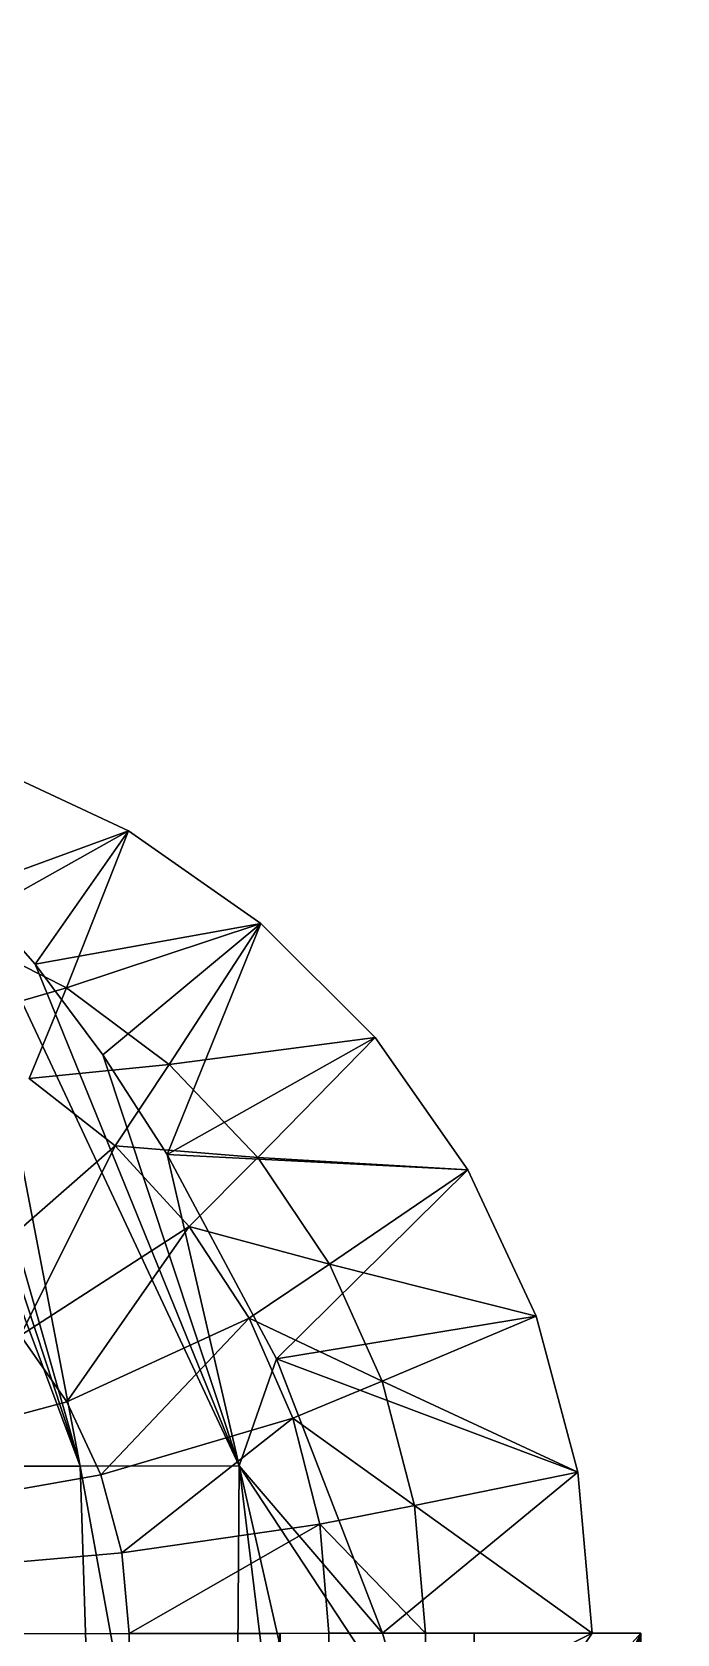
# Model space of a CAD drawing. Header units: inches. Extents: x 0 to 46333, y 12439 to 30520.
# Drawn here: x 16311.7 to 16338.2, y 16786 to 16851.8 of the extents above; entities that cross this region are included whole.
import ezdxf

# ---------------------------------------------------------------- set-up
doc = ezdxf.new("R2010")
doc.units = ezdxf.units.IN
doc.header["$MEASUREMENT"] = 0
doc.layers.add('DLX_FL1_LUM', color=7, linetype='Continuous', true_color=0xffd400)
doc.layers.add('DOOR', color=2, linetype='Continuous', lineweight=0)
doc.layers.add('v.p', color=7, linetype='Continuous')

# ---------------------------------------------------------------- blocks, each defined once
blk = doc.blocks.new('first floor civil')
at = {"layer": 'DOOR', "color": 9}
blk.add_arc((598596.828, 123266.195), 900, 270, 0, dxfattribs=at)

msp = doc.modelspace()

# ---------------------------------------------------------------- linework, layer by layer
at = {"layer": 'DLX_FL1_LUM'}
for points in [[(16302.873, 16821.701, 0), (16313.695, 16792.855, 0)], [(16313.695, 16792.855, 0), (16302.873, 16821.701, 0)], [(16315.682, 16818.962, 0), (16309.663, 16821.764, 0)], [(16309.663, 16821.764, 0), (16315.682, 16818.962, 0)], [(16304.54, 16820.61, 0), (16313.695, 16792.855, 0)], [(16313.695, 16792.855, 0), (16304.54, 16820.61, 0)], [(16313.695, 16792.855, 0), (16306.115, 16819.391, 0)], [(16306.115, 16819.391, 0), (16313.695, 16792.855, 0)], [(16315.682, 16818.962, 0), (16308.421, 16814.897, 0)], [(16308.421, 16814.897, 0), (16315.682, 16818.962, 0)], [(16315.682, 16818.962, 0), (16309.107, 16816.564, 0)], [(16309.107, 16816.564, 0), (16315.682, 16818.962, 0)], [(16311.835, 16813.478, 0), (16315.682, 16818.962, 0)], [(16315.682, 16818.962, 0), (16311.835, 16813.478, 0)], [(16315.682, 16818.962, 0), (16313.124, 16812.504, 0)], [(16313.124, 16812.504, 0), (16315.682, 16818.962, 0)], [(16321.123, 16815.156, 0), (16315.682, 16818.962, 0)], [(16315.682, 16818.962, 0), (16321.123, 16815.156, 0)], [(16311.835, 16813.478, 0), (16309.107, 16816.564, 0)], [(16309.107, 16816.564, 0), (16313.695, 16792.855, 0)], [(16313.695, 16792.855, 0), (16309.107, 16816.564, 0)], [(16309.107, 16816.564, 0), (16320.234, 16792.859, 0)], [(16320.234, 16792.859, 0), (16309.107, 16816.564, 0)], [(16309.107, 16816.564, 0), (16311.835, 16813.478, 0)], [(16313.124, 16812.504, 0), (16308.421, 16814.897, 0)], [(16308.421, 16814.897, 0), (16313.124, 16812.504, 0)], [(16321.123, 16815.156, 0), (16311.835, 16813.478, 0)], [(16311.835, 16813.478, 0), (16321.123, 16815.156, 0)], [(16321.123, 16815.156, 0), (16313.124, 16812.504, 0)], [(16313.124, 16812.504, 0), (16321.123, 16815.156, 0)], [(16314.623, 16809.75, 0), (16321.123, 16815.156, 0)], [(16321.123, 16815.156, 0), (16314.623, 16809.75, 0)], [(16317.27, 16805.661, 0), (16321.123, 16815.156, 0)], [(16321.123, 16815.156, 0), (16317.27, 16805.661, 0)], [(16321.123, 16815.156, 0), (16317.356, 16809.353, 0)], [(16317.356, 16809.353, 0), (16321.123, 16815.156, 0)], [(16325.82, 16810.464, 0), (16321.123, 16815.156, 0)], [(16321.123, 16815.156, 0), (16325.82, 16810.464, 0)], [(16314.623, 16809.75, 0), (16311.835, 16813.478, 0)], [(16311.835, 16813.478, 0), (16320.234, 16792.859, 0)], [(16320.234, 16792.859, 0), (16311.835, 16813.478, 0)], [(16311.835, 16813.478, 0), (16314.623, 16809.75, 0)], [(16307.635, 16810.922, 0), (16313.124, 16812.504, 0)], [(16313.124, 16812.504, 0), (16307.635, 16810.922, 0)], [(16313.124, 16812.504, 0), (16311.589, 16808.778, 0)], [(16311.589, 16808.778, 0), (16313.124, 16812.504, 0)], [(16317.356, 16809.353, 0), (16313.124, 16812.504, 0)], [(16313.124, 16812.504, 0), (16317.356, 16809.353, 0)], [(16325.82, 16810.464, 0), (16317.27, 16805.661, 0)], [(16317.27, 16805.661, 0), (16325.82, 16810.464, 0)], [(16325.82, 16810.464, 0), (16317.356, 16809.353, 0)], [(16317.356, 16809.353, 0), (16325.82, 16810.464, 0)], [(16325.82, 16810.464, 0), (16320.997, 16805.534, 0)], [(16320.997, 16805.534, 0), (16325.82, 16810.464, 0)], [(16329.632, 16805.028, 0), (16325.82, 16810.464, 0)], [(16325.82, 16810.464, 0), (16329.632, 16805.028, 0)], [(16317.27, 16805.661, 0), (16314.623, 16809.75, 0)], [(16314.623, 16809.75, 0), (16320.234, 16792.859, 0)], [(16320.234, 16792.859, 0), (16314.623, 16809.75, 0)], [(16314.623, 16809.75, 0), (16317.27, 16805.661, 0)], [(16311.589, 16808.778, 0), (16317.356, 16809.353, 0)], [(16317.356, 16809.353, 0), (16311.589, 16808.778, 0)], [(16317.356, 16809.353, 0), (16315.135, 16806.013, 0)], [(16315.135, 16806.013, 0), (16317.356, 16809.353, 0)], [(16320.997, 16805.534, 0), (16317.356, 16809.353, 0)], [(16317.356, 16809.353, 0), (16320.997, 16805.534, 0)], [(16311.589, 16808.778, 0), (16315.135, 16806.013, 0)], [(16315.135, 16806.013, 0), (16311.589, 16808.778, 0)], [(16315.135, 16806.013, 0), (16308.889, 16800.561, 0)], [(16308.889, 16800.561, 0), (16315.135, 16806.013, 0)], [(16315.135, 16806.013, 0), (16311.239, 16798.215, 0)], [(16311.239, 16798.215, 0), (16315.135, 16806.013, 0)], [(16315.135, 16806.013, 0), (16320.997, 16805.534, 0)], [(16320.997, 16805.534, 0), (16315.135, 16806.013, 0)], [(16315.135, 16806.013, 0), (16318.179, 16802.703, 0)], [(16318.179, 16802.703, 0), (16315.135, 16806.013, 0)], [(16329.632, 16805.028, 0), (16317.27, 16805.661, 0)], [(16317.27, 16805.661, 0), (16329.632, 16805.028, 0)], [(16321.761, 16797.255, 0), (16317.27, 16805.661, 0)], [(16320.234, 16792.859, 0), (16317.27, 16805.661, 0)], [(16317.27, 16805.661, 0), (16321.761, 16797.255, 0)], [(16317.27, 16805.661, 0), (16320.234, 16792.859, 0)], [(16320.997, 16805.534, 0), (16318.179, 16802.703, 0)], [(16318.179, 16802.703, 0), (16320.997, 16805.534, 0)], [(16323.945, 16801.157, 0), (16320.997, 16805.534, 0)], [(16320.997, 16805.534, 0), (16323.945, 16801.157, 0)], [(16329.632, 16805.028, 0), (16320.997, 16805.534, 0)], [(16320.997, 16805.534, 0), (16329.632, 16805.028, 0)], [(16321.761, 16797.255, 0), (16329.632, 16805.028, 0)], [(16329.632, 16805.028, 0), (16321.761, 16797.255, 0)], [(16329.632, 16805.028, 0), (16323.945, 16801.157, 0)], [(16323.945, 16801.157, 0), (16329.632, 16805.028, 0)], [(16332.441, 16799.012, 0), (16329.632, 16805.028, 0)], [(16329.632, 16805.028, 0), (16332.441, 16799.012, 0)], [(16318.179, 16802.703, 0), (16311.239, 16798.215, 0)], [(16311.239, 16798.215, 0), (16318.179, 16802.703, 0)], [(16318.179, 16802.703, 0), (16313.143, 16795.496, 0)], [(16313.143, 16795.496, 0), (16318.179, 16802.703, 0)], [(16318.179, 16802.703, 0), (16323.945, 16801.157, 0)], [(16323.945, 16801.157, 0), (16318.179, 16802.703, 0)], [(16318.179, 16802.703, 0), (16320.637, 16798.938, 0)], [(16320.637, 16798.938, 0), (16318.179, 16802.703, 0)], [(16323.945, 16801.157, 0), (16320.637, 16798.938, 0)], [(16320.637, 16798.938, 0), (16323.945, 16801.157, 0)], [(16326.112, 16796.347, 0), (16323.945, 16801.157, 0)], [(16332.441, 16799.012, 0), (16323.945, 16801.157, 0)], [(16323.945, 16801.157, 0), (16326.112, 16796.347, 0)], [(16323.945, 16801.157, 0), (16332.441, 16799.012, 0)], [(16320.637, 16798.938, 0), (16313.143, 16795.496, 0)], [(16313.143, 16795.496, 0), (16320.637, 16798.938, 0)], [(16320.637, 16798.938, 0), (16314.548, 16792.488, 0)], [(16314.548, 16792.488, 0), (16320.637, 16798.938, 0)], [(16320.637, 16798.938, 0), (16326.112, 16796.347, 0)], [(16326.112, 16796.347, 0), (16320.637, 16798.938, 0)], [(16320.637, 16798.938, 0), (16322.442, 16794.82, 0)], [(16322.442, 16794.82, 0), (16320.637, 16798.938, 0)], [(16332.441, 16799.012, 0), (16321.761, 16797.255, 0)], [(16321.761, 16797.255, 0), (16332.441, 16799.012, 0)], [(16332.441, 16799.012, 0), (16326.112, 16796.347, 0)], [(16326.112, 16796.347, 0), (16332.441, 16799.012, 0)], [(16334.163, 16792.6, 0), (16332.441, 16799.012, 0)], [(16332.441, 16799.012, 0), (16334.163, 16792.6, 0)], [(16311.239, 16798.215, 0), (16313.143, 16795.496, 0)], [(16313.143, 16795.496, 0), (16311.239, 16798.215, 0)], [(16321.761, 16797.255, 0), (16320.234, 16792.859, 0)], [(16320.234, 16792.859, 0), (16321.761, 16797.255, 0)], [(16334.163, 16792.6, 0), (16321.761, 16797.255, 0)], [(16321.761, 16797.255, 0), (16334.163, 16792.6, 0)], [(16326.13, 16785.981, 0), (16321.761, 16797.255, 0)], [(16321.761, 16797.255, 0), (16326.13, 16785.981, 0)], [(16326.112, 16796.347, 0), (16322.442, 16794.82, 0)], [(16322.442, 16794.82, 0), (16326.112, 16796.347, 0)], [(16327.439, 16791.24, 0), (16326.112, 16796.347, 0)], [(16334.163, 16792.6, 0), (16326.112, 16796.347, 0)], [(16326.112, 16796.347, 0), (16327.439, 16791.24, 0)], [(16326.112, 16796.347, 0), (16334.163, 16792.6, 0)], [(16277.612, 16785.956, 0), (16313.143, 16795.496, 0)], [(16313.143, 16795.496, 0), (16277.612, 16785.956, 0)], [(16313.143, 16795.496, 0), (16314.548, 16792.488, 0)], [(16314.548, 16792.488, 0), (16313.143, 16795.496, 0)], [(16322.442, 16794.82, 0), (16314.548, 16792.488, 0)], [(16314.548, 16792.488, 0), (16322.442, 16794.82, 0)], [(16322.442, 16794.82, 0), (16315.408, 16789.283, 0)], [(16315.408, 16789.283, 0), (16322.442, 16794.82, 0)], [(16322.442, 16794.82, 0), (16327.439, 16791.24, 0)], [(16322.442, 16794.82, 0), (16323.547, 16790.462, 0)], [(16327.439, 16791.24, 0), (16322.442, 16794.82, 0)], [(16323.547, 16790.462, 0), (16322.442, 16794.82, 0)], [(16277.612, 16785.956, 0), (16314.548, 16792.488, 0)], [(16314.548, 16792.488, 0), (16277.612, 16785.956, 0)], [(16313.695, 16792.855, 0), (16305.586, 16792.851, 0)], [(16305.586, 16792.851, 0), (16313.695, 16792.855, 0)], [(16320.234, 16792.859, 0), (16313.695, 16792.855, 0)], [(16313.695, 16792.855, 0), (16320.234, 16792.859, 0)], [(16314.802, 16758.235, 0), (16313.695, 16792.855, 0)], [(16313.695, 16792.855, 0), (16319.985, 16758.237, 0)], [(16313.695, 16792.855, 0), (16314.802, 16758.235, 0)], [(16319.985, 16758.237, 0), (16313.695, 16792.855, 0)], [(16314.548, 16792.488, 0), (16315.408, 16789.283, 0)], [(16315.408, 16789.283, 0), (16314.548, 16792.488, 0)], [(16319.985, 16758.237, 0), (16320.234, 16792.859, 0)], [(16320.234, 16792.859, 0), (16319.985, 16758.237, 0)], [(16328.099, 16758.242, 0), (16320.234, 16792.859, 0)], [(16320.234, 16792.859, 0), (16327.239, 16782.22, 0)], [(16320.234, 16792.859, 0), (16324.463, 16758.24, 0)], [(16320.234, 16792.859, 0), (16328.099, 16758.242, 0)], [(16324.463, 16758.24, 0), (16320.234, 16792.859, 0)], [(16326.13, 16785.981, 0), (16320.234, 16792.859, 0)], [(16327.239, 16782.22, 0), (16320.234, 16792.859, 0)], [(16320.234, 16792.859, 0), (16326.13, 16785.981, 0)], [(16326.13, 16785.981, 0), (16334.163, 16792.6, 0)], [(16334.163, 16792.6, 0), (16326.13, 16785.981, 0)], [(16334.163, 16792.6, 0), (16327.439, 16791.24, 0)], [(16327.439, 16791.24, 0), (16334.163, 16792.6, 0)], [(16334.744, 16785.986, 0), (16334.163, 16792.6, 0)], [(16334.163, 16792.6, 0), (16334.744, 16785.986, 0)], [(16327.439, 16791.24, 0), (16323.547, 16790.462, 0)], [(16323.547, 16790.462, 0), (16327.439, 16791.24, 0)], [(16327.889, 16785.982, 0), (16327.439, 16791.24, 0)], [(16327.439, 16791.24, 0), (16327.889, 16785.982, 0)], [(16334.744, 16785.986, 0), (16327.439, 16791.24, 0)], [(16327.439, 16791.24, 0), (16334.744, 16785.986, 0)], [(16323.547, 16790.462, 0), (16315.408, 16789.283, 0)], [(16315.408, 16789.283, 0), (16323.547, 16790.462, 0)], [(16323.547, 16790.462, 0), (16315.701, 16785.976, 0)], [(16315.701, 16785.976, 0), (16323.547, 16790.462, 0)], [(16323.547, 16790.462, 0), (16327.889, 16785.982, 0)], [(16327.889, 16785.982, 0), (16323.547, 16790.462, 0)], [(16323.547, 16790.462, 0), (16323.92, 16785.98, 0)], [(16323.92, 16785.98, 0), (16323.547, 16790.462, 0)], [(16277.612, 16785.956, 0), (16315.408, 16789.283, 0)], [(16315.408, 16789.283, 0), (16277.612, 16785.956, 0)], [(16315.408, 16789.283, 0), (16315.701, 16785.976, 0)], [(16315.701, 16785.976, 0), (16315.408, 16789.283, 0)], [(16315.701, 16785.976, 0), (16277.612, 16785.956, 0)], [(16277.612, 16785.956, 0), (16315.701, 16785.976, 0)], [(16323.92, 16785.98, 0), (16315.701, 16785.976, 0)], [(16315.701, 16785.976, 0), (16323.92, 16785.98, 0)], [(16321.916, 16785.979, 0), (16315.701, 16785.976, 0)], [(16315.701, 16785.976, 0), (16321.916, 16785.979, 0)], [(16315.701, 16785.976, 0), (16315.718, 16752.899, 0)], [(16315.718, 16752.899, 0), (16315.701, 16785.976, 0)], [(16321.916, 16785.979, 0), (16315.718, 16752.899, 0)], [(16315.718, 16752.899, 0), (16321.916, 16785.979, 0)], [(16317.796, 16713.809, 0), (16321.916, 16785.979, 0)], [(16321.916, 16785.979, 0), (16317.796, 16713.809, 0)], [(16321.916, 16785.979, 0), (16318.012, 16308.868, 0)], [(16318.012, 16308.868, 0), (16321.916, 16785.979, 0)], [(16321.916, 16785.979, 0), (16323.92, 16785.98, 0)], [(16323.92, 16785.98, 0), (16321.916, 16785.979, 0)], [(16322.226, 16206.633, 0), (16321.916, 16785.979, 0)], [(16321.916, 16785.979, 0), (16322.226, 16206.633, 0)], [(16322.226, 16206.633, 0), (16323.92, 16785.98, 0)], [(16323.92, 16785.98, 0), (16322.226, 16206.633, 0)], [(16327.889, 16785.982, 0), (16323.92, 16785.98, 0)], [(16323.92, 16785.98, 0), (16327.889, 16785.982, 0)], [(16323.92, 16785.98, 0), (16328.198, 16206.636, 0)], [(16324.229, 16206.634, 0), (16323.92, 16785.98, 0)], [(16328.198, 16206.636, 0), (16323.92, 16785.98, 0)], [(16323.92, 16785.98, 0), (16324.229, 16206.634, 0)], [(16334.744, 16785.986, 0), (16326.13, 16785.981, 0)], [(16326.13, 16785.981, 0), (16334.744, 16785.986, 0)], [(16327.239, 16782.22, 0), (16326.13, 16785.981, 0)], [(16326.13, 16785.981, 0), (16327.239, 16782.22, 0)], [(16334.744, 16785.986, 0), (16327.239, 16782.22, 0)], [(16327.239, 16782.22, 0), (16334.744, 16785.986, 0)], [(16334.744, 16785.986, 0), (16327.889, 16785.982, 0)], [(16327.889, 16785.982, 0), (16334.744, 16785.986, 0)], [(16327.889, 16785.982, 0), (16329.892, 16785.983, 0)], [(16329.892, 16785.983, 0), (16327.889, 16785.982, 0)], [(16327.889, 16785.982, 0), (16328.198, 16206.636, 0)], [(16328.198, 16206.636, 0), (16327.889, 16785.982, 0)], [(16329.892, 16785.983, 0), (16328.198, 16206.636, 0)], [(16328.198, 16206.636, 0), (16329.892, 16785.983, 0)], [(16336.75, 16785.987, 0), (16328.55, 16776.852, 0)], [(16328.55, 16776.852, 0), (16336.75, 16785.987, 0)], [(16328.55, 16776.852, 0), (16334.744, 16785.986, 0)], [(16334.744, 16785.986, 0), (16328.55, 16776.852, 0)], [(16329.563, 16771.418, 0), (16336.75, 16785.987, 0)], [(16336.75, 16785.987, 0), (16329.563, 16771.418, 0)], [(16336.75, 16785.987, 0), (16329.892, 16785.983, 0)], [(16329.892, 16785.983, 0), (16336.75, 16785.987, 0)], [(16329.892, 16785.983, 0), (16334.744, 16785.986, 0)], [(16334.744, 16785.986, 0), (16329.892, 16785.983, 0)], [(16329.892, 16785.983, 0), (16330.202, 16206.637, 0)], [(16330.202, 16206.637, 0), (16329.892, 16785.983, 0)], [(16336.75, 16785.987, 0), (16330.202, 16206.637, 0)], [(16330.202, 16206.637, 0), (16336.75, 16785.987, 0)], [(16330.276, 16765.991, 0), (16336.75, 16785.987, 0)], [(16336.75, 16785.987, 0), (16330.276, 16765.991, 0)], [(16330.689, 16760.644, 0), (16336.75, 16785.987, 0)], [(16336.75, 16785.987, 0), (16330.689, 16760.644, 0)], [(16336.75, 16785.987, 0), (16330.785, 16758.243, 0)], [(16330.785, 16758.243, 0), (16336.75, 16785.987, 0)], [(16331.064, 16234.378, 0), (16336.75, 16785.987, 0)], [(16336.75, 16785.987, 0), (16331.064, 16234.378, 0)], [(16336.75, 16785.987, 0), (16334.744, 16785.986, 0)], [(16334.744, 16785.986, 0), (16336.75, 16785.987, 0)], [(16337.057, 16206.641, 0), (16336.75, 16785.987, 0)], [(16336.75, 16785.987, 0), (16337.057, 16206.641, 0)]]:
    msp.add_polyline3d(points, dxfattribs=at)

# ---------------------------------------------------------------- block references
at = {"layer": 'v.p', "color": 1, "linetype": 'Continuous'}
msp.add_blockref('first floor civil', (-582715.148, -105895.118), dxfattribs=at)

doc.saveas('drawing.dxf')
